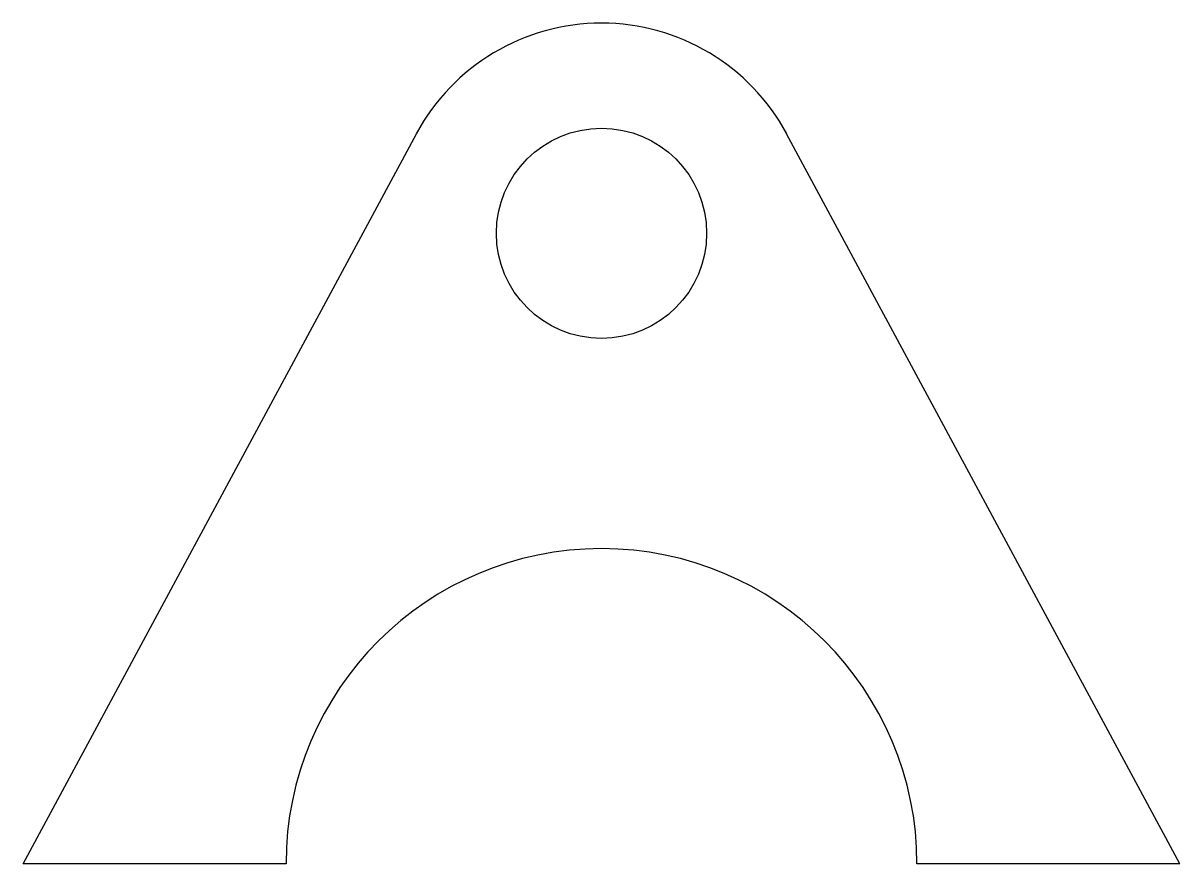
# Model space of a CAD drawing. Header units: inches. Extents: x 2 to 3.38, y 2 to 3.
import ezdxf

# ---------------------------------------------------------------- set-up
doc = ezdxf.new("R2010")
doc.units = ezdxf.units.IN
doc.header["$MEASUREMENT"] = 0
doc.layers.get('0').update_dxf_attribs({"linetype": 'CONTINUOUS'})

msp = doc.modelspace()

# ---------------------------------------------------------------- linework, layer by layer
for p, q in [((2, 2), (2.4674, 2.8685)), ((3.375, 2), (2.9076, 2.8685)), ((2.3125, 2), (2, 2)), ((3.375, 2), (3.0625, 2))]:
    msp.add_line(p, q)
msp.add_circle((2.6875, 2.75), 0.125)
for centre, radius, start, end in [((2.6875, 2.75), 0.25, 28.2862, 151.7138), ((2.6875, 2, 0.0625), 0.375, 0, 180)]:
    msp.add_arc(centre, radius, start, end)

doc.saveas('drawing.dxf')
